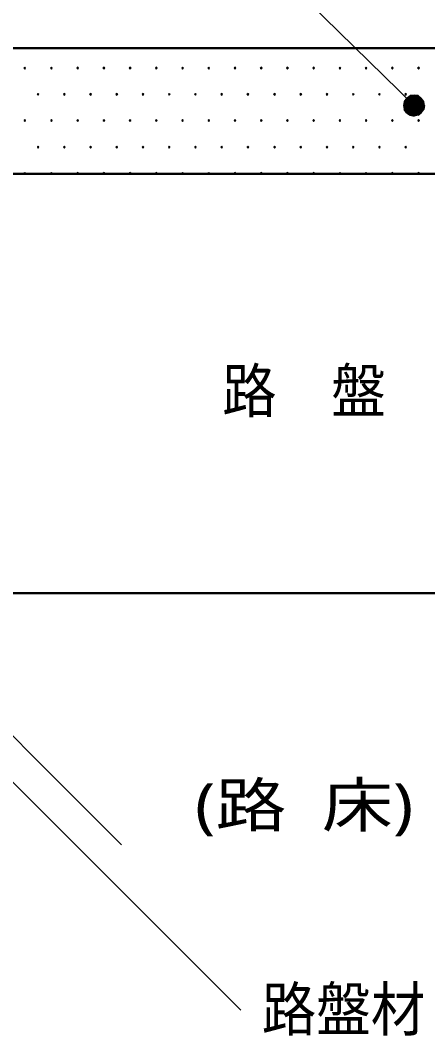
# Model space of a CAD drawing. Header units: millimetres. Extents: x 0 to 420, y 0 to 297.
# Drawn here: x 249.58 to 268.98, y 75.11 to 123.52 of the extents above; entities that cross this region are included whole.
import ezdxf
from ezdxf.enums import TextEntityAlignment as Align

# ---------------------------------------------------------------- set-up
doc = ezdxf.new("R2010")
doc.units = ezdxf.units.MM
doc.styles.add('kst32b', font='NotoSansJP-Variable.ttf')

msp = doc.modelspace()

# ---------------------------------------------------------------- hatches: boundary and pattern name
for points in [[(249.788, 121.285), (249.767, 121.264), (249.746, 121.243), (249.767, 121.221), (249.788, 121.2), (249.809, 121.221), (249.83, 121.243), (249.809, 121.264), (249.788, 121.285)], [(251.058, 121.285), (251.037, 121.264), (251.016, 121.243), (251.037, 121.221), (251.058, 121.2), (251.079, 121.221), (251.1, 121.243), (251.079, 121.264), (251.058, 121.285)], [(252.307, 121.285), (252.286, 121.264), (252.264, 121.243), (252.286, 121.221), (252.307, 121.2), (252.328, 121.221), (252.349, 121.243), (252.328, 121.264), (252.307, 121.285)], [(253.555, 121.285), (253.534, 121.264), (253.513, 121.243), (253.534, 121.221), (253.555, 121.2), (253.577, 121.221), (253.598, 121.243), (253.577, 121.264), (253.555, 121.285)], [(254.804, 121.285), (254.783, 121.264), (254.762, 121.243), (254.783, 121.221), (254.804, 121.2), (254.825, 121.221), (254.847, 121.243), (254.825, 121.264), (254.804, 121.285)], [(256.053, 121.285), (256.032, 121.264), (256.011, 121.243), (256.032, 121.221), (256.053, 121.2), (256.074, 121.221), (256.096, 121.243), (256.074, 121.264), (256.053, 121.285)], [(257.302, 121.285), (257.281, 121.264), (257.26, 121.243), (257.281, 121.221), (257.302, 121.2), (257.323, 121.221), (257.344, 121.243), (257.323, 121.264), (257.302, 121.285)], [(258.551, 121.285), (258.53, 121.264), (258.509, 121.243), (258.53, 121.221), (258.551, 121.2), (258.572, 121.221), (258.593, 121.243), (258.572, 121.264), (258.551, 121.285)], [(259.8, 121.285), (259.779, 121.264), (259.757, 121.243), (259.779, 121.221), (259.8, 121.2), (259.821, 121.221), (259.842, 121.243), (259.821, 121.264), (259.8, 121.285)], [(261.048, 121.285), (261.027, 121.264), (261.006, 121.243), (261.027, 121.221), (261.048, 121.2), (261.07, 121.221), (261.091, 121.243), (261.07, 121.264), (261.048, 121.285)], [(262.297, 121.285), (262.276, 121.264), (262.255, 121.243), (262.276, 121.221), (262.297, 121.2), (262.319, 121.221), (262.34, 121.243), (262.319, 121.264), (262.297, 121.285)], [(263.546, 121.285), (263.525, 121.264), (263.504, 121.243), (263.525, 121.221), (263.546, 121.2), (263.567, 121.221), (263.589, 121.243), (263.567, 121.264), (263.546, 121.285)], [(264.795, 121.285), (264.774, 121.264), (264.753, 121.243), (264.774, 121.221), (264.795, 121.2), (264.816, 121.221), (264.837, 121.243), (264.816, 121.264), (264.795, 121.285)], [(266.044, 121.285), (266.023, 121.264), (266.002, 121.243), (266.023, 121.221), (266.044, 121.2), (266.065, 121.221), (266.086, 121.243), (266.065, 121.264), (266.044, 121.285)], [(267.293, 121.285), (267.271, 121.264), (267.25, 121.243), (267.271, 121.221), (267.293, 121.2), (267.314, 121.221), (267.335, 121.243), (267.314, 121.264), (267.293, 121.285)], [(268.541, 121.285), (268.52, 121.264), (268.499, 121.243), (268.52, 121.221), (268.541, 121.2), (268.563, 121.221), (268.584, 121.243), (268.563, 121.264), (268.541, 121.285)], [(250.423, 120.036), (250.402, 120.015), (250.38, 119.994), (250.402, 119.973), (250.423, 119.951), (250.444, 119.973), (250.465, 119.994), (250.444, 120.015), (250.423, 120.036)], [(251.672, 120.036), (251.65, 120.015), (251.629, 119.994), (251.65, 119.973), (251.672, 119.951), (251.693, 119.973), (251.714, 119.994), (251.693, 120.015), (251.672, 120.036)], [(252.921, 120.036), (252.899, 120.015), (252.878, 119.994), (252.899, 119.973), (252.921, 119.951), (252.942, 119.973), (252.963, 119.994), (252.942, 120.015), (252.921, 120.036)], [(254.169, 120.036), (254.148, 120.015), (254.127, 119.994), (254.148, 119.973), (254.169, 119.951), (254.191, 119.973), (254.212, 119.994), (254.191, 120.015), (254.169, 120.036)], [(255.418, 120.036), (255.397, 120.015), (255.376, 119.994), (255.397, 119.973), (255.418, 119.951), (255.439, 119.973), (255.461, 119.994), (255.439, 120.015), (255.418, 120.036)], [(256.667, 120.036), (256.646, 120.015), (256.625, 119.994), (256.646, 119.973), (256.667, 119.951), (256.688, 119.973), (256.709, 119.994), (256.688, 120.015), (256.667, 120.036)], [(257.916, 120.036), (257.895, 120.015), (257.873, 119.994), (257.895, 119.973), (257.916, 119.951), (257.937, 119.973), (257.958, 119.994), (257.937, 120.015), (257.916, 120.036)], [(259.165, 120.036), (259.144, 120.015), (259.122, 119.994), (259.144, 119.973), (259.165, 119.951), (259.186, 119.973), (259.207, 119.994), (259.186, 120.015), (259.165, 120.036)], [(260.414, 120.036), (260.392, 120.015), (260.371, 119.994), (260.392, 119.973), (260.414, 119.951), (260.435, 119.973), (260.456, 119.994), (260.435, 120.015), (260.414, 120.036)], [(261.684, 120.036), (261.662, 120.015), (261.641, 119.994), (261.662, 119.973), (261.684, 119.951), (261.705, 119.973), (261.726, 119.994), (261.705, 120.015), (261.684, 120.036)], [(262.932, 120.036), (262.911, 120.015), (262.89, 119.994), (262.911, 119.973), (262.932, 119.951), (262.954, 119.973), (262.975, 119.994), (262.954, 120.015), (262.932, 120.036)], [(264.181, 120.036), (264.16, 120.015), (264.139, 119.994), (264.16, 119.973), (264.181, 119.951), (264.202, 119.973), (264.223, 119.994), (264.202, 120.015), (264.181, 120.036)], [(265.43, 120.036), (265.409, 120.015), (265.388, 119.994), (265.409, 119.973), (265.43, 119.951), (265.451, 119.973), (265.472, 119.994), (265.451, 120.015), (265.43, 120.036)], [(266.679, 120.036), (266.658, 120.015), (266.637, 119.994), (266.658, 119.973), (266.679, 119.951), (266.7, 119.973), (266.721, 119.994), (266.7, 120.015), (266.679, 120.036)], [(267.864, 119.655), (267.822, 119.465), (268.33, 119.465), (267.864, 119.655)], [(267.928, 120.036), (267.907, 120.015), (267.885, 119.994), (267.907, 119.973), (267.928, 119.951), (267.949, 119.973), (267.97, 119.994), (267.949, 120.015), (267.928, 120.036)], [(249.788, 118.787), (249.767, 118.766), (249.746, 118.745), (249.767, 118.724), (249.788, 118.703), (249.809, 118.724), (249.83, 118.745), (249.809, 118.766), (249.788, 118.787)], [(251.058, 118.787), (251.037, 118.766), (251.016, 118.745), (251.037, 118.724), (251.058, 118.703), (251.079, 118.724), (251.1, 118.745), (251.079, 118.766), (251.058, 118.787)], [(252.307, 118.787), (252.286, 118.766), (252.264, 118.745), (252.286, 118.724), (252.307, 118.703), (252.328, 118.724), (252.349, 118.745), (252.328, 118.766), (252.307, 118.787)], [(253.555, 118.787), (253.534, 118.766), (253.513, 118.745), (253.534, 118.724), (253.555, 118.703), (253.577, 118.724), (253.598, 118.745), (253.577, 118.766), (253.555, 118.787)], [(254.804, 118.787), (254.783, 118.766), (254.762, 118.745), (254.783, 118.724), (254.804, 118.703), (254.825, 118.724), (254.847, 118.745), (254.825, 118.766), (254.804, 118.787)], [(256.053, 118.787), (256.032, 118.766), (256.011, 118.745), (256.032, 118.724), (256.053, 118.703), (256.074, 118.724), (256.096, 118.745), (256.074, 118.766), (256.053, 118.787)], [(257.302, 118.787), (257.281, 118.766), (257.26, 118.745), (257.281, 118.724), (257.302, 118.703), (257.323, 118.724), (257.344, 118.745), (257.323, 118.766), (257.302, 118.787)], [(258.551, 118.787), (258.53, 118.766), (258.509, 118.745), (258.53, 118.724), (258.551, 118.703), (258.572, 118.724), (258.593, 118.745), (258.572, 118.766), (258.551, 118.787)], [(259.8, 118.787), (259.779, 118.766), (259.757, 118.745), (259.779, 118.724), (259.8, 118.703), (259.821, 118.724), (259.842, 118.745), (259.821, 118.766), (259.8, 118.787)], [(261.048, 118.787), (261.027, 118.766), (261.006, 118.745), (261.027, 118.724), (261.048, 118.703), (261.07, 118.724), (261.091, 118.745), (261.07, 118.766), (261.048, 118.787)], [(262.297, 118.787), (262.276, 118.766), (262.255, 118.745), (262.276, 118.724), (262.297, 118.703), (262.319, 118.724), (262.34, 118.745), (262.319, 118.766), (262.297, 118.787)], [(263.546, 118.787), (263.525, 118.766), (263.504, 118.745), (263.525, 118.724), (263.546, 118.703), (263.567, 118.724), (263.589, 118.745), (263.567, 118.766), (263.546, 118.787)], [(264.795, 118.787), (264.774, 118.766), (264.753, 118.745), (264.774, 118.724), (264.795, 118.703), (264.816, 118.724), (264.837, 118.745), (264.816, 118.766), (264.795, 118.787)], [(266.044, 118.787), (266.023, 118.766), (266.002, 118.745), (266.023, 118.724), (266.044, 118.703), (266.065, 118.724), (266.086, 118.745), (266.065, 118.766), (266.044, 118.787)], [(267.293, 118.787), (267.271, 118.766), (267.25, 118.745), (267.271, 118.724), (267.293, 118.703), (267.314, 118.724), (267.335, 118.745), (267.314, 118.766), (267.293, 118.787)], [(268.541, 118.787), (268.52, 118.766), (268.499, 118.745), (268.52, 118.724), (268.541, 118.703), (268.563, 118.724), (268.584, 118.745), (268.563, 118.766), (268.541, 118.787)], [(250.423, 117.517), (250.402, 117.496), (250.38, 117.475), (250.402, 117.454), (250.423, 117.433), (250.444, 117.454), (250.465, 117.475), (250.444, 117.496), (250.423, 117.517)], [(251.672, 117.517), (251.65, 117.496), (251.629, 117.475), (251.65, 117.454), (251.672, 117.433), (251.693, 117.454), (251.714, 117.475), (251.693, 117.496), (251.672, 117.517)], [(252.921, 117.517), (252.899, 117.496), (252.878, 117.475), (252.899, 117.454), (252.921, 117.433), (252.942, 117.454), (252.963, 117.475), (252.942, 117.496), (252.921, 117.517)], [(254.169, 117.517), (254.148, 117.496), (254.127, 117.475), (254.148, 117.454), (254.169, 117.433), (254.191, 117.454), (254.212, 117.475), (254.191, 117.496), (254.169, 117.517)], [(255.418, 117.517), (255.397, 117.496), (255.376, 117.475), (255.397, 117.454), (255.418, 117.433), (255.439, 117.454), (255.461, 117.475), (255.439, 117.496), (255.418, 117.517)], [(256.667, 117.517), (256.646, 117.496), (256.625, 117.475), (256.646, 117.454), (256.667, 117.433), (256.688, 117.454), (256.709, 117.475), (256.688, 117.496), (256.667, 117.517)], [(257.916, 117.517), (257.895, 117.496), (257.873, 117.475), (257.895, 117.454), (257.916, 117.433), (257.937, 117.454), (257.958, 117.475), (257.937, 117.496), (257.916, 117.517)], [(259.165, 117.517), (259.144, 117.496), (259.122, 117.475), (259.144, 117.454), (259.165, 117.433), (259.186, 117.454), (259.207, 117.475), (259.186, 117.496), (259.165, 117.517)], [(260.414, 117.517), (260.392, 117.496), (260.371, 117.475), (260.392, 117.454), (260.414, 117.433), (260.435, 117.454), (260.456, 117.475), (260.435, 117.496), (260.414, 117.517)], [(261.684, 117.517), (261.662, 117.496), (261.641, 117.475), (261.662, 117.454), (261.684, 117.433), (261.705, 117.454), (261.726, 117.475), (261.705, 117.496), (261.684, 117.517)], [(262.932, 117.517), (262.911, 117.496), (262.89, 117.475), (262.911, 117.454), (262.932, 117.433), (262.954, 117.454), (262.975, 117.475), (262.954, 117.496), (262.932, 117.517)], [(264.181, 117.517), (264.16, 117.496), (264.139, 117.475), (264.16, 117.454), (264.181, 117.433), (264.202, 117.454), (264.223, 117.475), (264.202, 117.496), (264.181, 117.517)], [(265.43, 117.517), (265.409, 117.496), (265.388, 117.475), (265.409, 117.454), (265.43, 117.433), (265.451, 117.454), (265.472, 117.475), (265.451, 117.496), (265.43, 117.517)], [(266.679, 117.517), (266.658, 117.496), (266.637, 117.475), (266.658, 117.454), (266.679, 117.433), (266.7, 117.454), (266.721, 117.475), (266.7, 117.496), (266.679, 117.517)], [(267.928, 117.517), (267.907, 117.496), (267.885, 117.475), (267.907, 117.454), (267.928, 117.433), (267.949, 117.454), (267.97, 117.475), (267.949, 117.496), (267.928, 117.517)], [(249.788, 116.268), (249.767, 116.247), (249.746, 116.226), (249.767, 116.205), (249.788, 116.184), (249.809, 116.205), (249.83, 116.226), (249.809, 116.247), (249.788, 116.268)], [(251.058, 116.268), (251.037, 116.247), (251.016, 116.226), (251.037, 116.205), (251.058, 116.184), (251.079, 116.205), (251.1, 116.226), (251.079, 116.247), (251.058, 116.268)], [(252.307, 116.268), (252.286, 116.247), (252.264, 116.226), (252.286, 116.205), (252.307, 116.184), (252.328, 116.205), (252.349, 116.226), (252.328, 116.247), (252.307, 116.268)], [(253.555, 116.268), (253.534, 116.247), (253.513, 116.226), (253.534, 116.205), (253.555, 116.184), (253.577, 116.205), (253.598, 116.226), (253.577, 116.247), (253.555, 116.268)], [(254.804, 116.268), (254.783, 116.247), (254.762, 116.226), (254.783, 116.205), (254.804, 116.184), (254.825, 116.205), (254.847, 116.226), (254.825, 116.247), (254.804, 116.268)], [(256.053, 116.268), (256.032, 116.247), (256.011, 116.226), (256.032, 116.205), (256.053, 116.184), (256.074, 116.205), (256.096, 116.226), (256.074, 116.247), (256.053, 116.268)], [(257.302, 116.268), (257.281, 116.247), (257.26, 116.226), (257.281, 116.205), (257.302, 116.184), (257.323, 116.205), (257.344, 116.226), (257.323, 116.247), (257.302, 116.268)], [(258.551, 116.268), (258.53, 116.247), (258.509, 116.226), (258.53, 116.205), (258.551, 116.184), (258.572, 116.205), (258.593, 116.226), (258.572, 116.247), (258.551, 116.268)], [(259.8, 116.268), (259.779, 116.247), (259.757, 116.226), (259.779, 116.205), (259.8, 116.184), (259.821, 116.205), (259.842, 116.226), (259.821, 116.247), (259.8, 116.268)], [(261.048, 116.268), (261.027, 116.247), (261.006, 116.226), (261.027, 116.205), (261.048, 116.184), (261.07, 116.205), (261.091, 116.226), (261.07, 116.247), (261.048, 116.268)], [(262.297, 116.268), (262.276, 116.247), (262.255, 116.226), (262.276, 116.205), (262.297, 116.184), (262.319, 116.205), (262.34, 116.226), (262.319, 116.247), (262.297, 116.268)], [(263.546, 116.268), (263.525, 116.247), (263.504, 116.226), (263.525, 116.205), (263.546, 116.184), (263.567, 116.205), (263.589, 116.226), (263.567, 116.247), (263.546, 116.268)], [(264.795, 116.268), (264.774, 116.247), (264.753, 116.226), (264.774, 116.205), (264.795, 116.184), (264.816, 116.205), (264.837, 116.226), (264.816, 116.247), (264.795, 116.268)], [(266.044, 116.268), (266.023, 116.247), (266.002, 116.226), (266.023, 116.205), (266.044, 116.184), (266.065, 116.205), (266.086, 116.226), (266.065, 116.247), (266.044, 116.268)], [(267.293, 116.268), (267.271, 116.247), (267.25, 116.226), (267.271, 116.205), (267.293, 116.184), (267.314, 116.205), (267.335, 116.226), (267.314, 116.247), (267.293, 116.268)], [(268.541, 116.268), (268.52, 116.247), (268.499, 116.226), (268.52, 116.205), (268.541, 116.184), (268.563, 116.205), (268.584, 116.226), (268.563, 116.247), (268.541, 116.268)]]:
    msp.add_hatch(color=7).paths.add_polyline_path(points)
h = msp.add_hatch(color=7)
h.paths.add_polyline_path([(268.33, 119.951), (268.139, 119.93), (268.33, 119.465), (268.33, 119.951)])
h.paths.add_polyline_path([(268.139, 119.93), (268.33, 119.465), (267.97, 119.803), (268.139, 119.93)])
h.paths.add_polyline_path([(268.33, 119.465), (267.97, 119.803), (267.864, 119.655), (268.33, 119.465)])
h = msp.add_hatch(color=7)
h.paths.add_polyline_path([(268.796, 119.655), (268.669, 119.803), (268.33, 119.465), (268.796, 119.655)])
h.paths.add_polyline_path([(268.669, 119.803), (268.33, 119.465), (268.52, 119.93), (268.669, 119.803)])
h.paths.add_polyline_path([(268.33, 119.465), (268.52, 119.93), (268.33, 119.951), (268.33, 119.465)])
h = msp.add_hatch(color=7)
h.paths.add_polyline_path([(268.669, 119.105), (268.796, 119.274), (268.33, 119.465), (268.669, 119.105)])
h.paths.add_polyline_path([(268.796, 119.274), (268.33, 119.465), (268.817, 119.465), (268.796, 119.274)])
h.paths.add_polyline_path([(268.33, 119.465), (268.817, 119.465), (268.796, 119.655), (268.33, 119.465)])
h = msp.add_hatch(color=7)
h.paths.add_polyline_path([(267.822, 119.465), (267.864, 119.274), (268.33, 119.465), (267.822, 119.465)])
h.paths.add_polyline_path([(267.864, 119.274), (268.33, 119.465), (267.97, 119.105), (267.864, 119.274)])
h.paths.add_polyline_path([(268.33, 119.465), (267.97, 119.105), (268.139, 118.999), (268.33, 119.465)])
h = msp.add_hatch(color=7)
h.paths.add_polyline_path([(268.139, 118.999), (268.33, 118.957), (268.33, 119.465), (268.139, 118.999)])
h.paths.add_polyline_path([(268.33, 118.957), (268.33, 119.465), (268.52, 118.999), (268.33, 118.957)])
h.paths.add_polyline_path([(268.33, 119.465), (268.52, 118.999), (268.669, 119.105), (268.33, 119.465)])

# ---------------------------------------------------------------- linework, layer by layer
at = {"lineweight": 13}
for points in [[(268.33, 119.465), (255.461, 132.08)], [(238.802, 97.6), (260.075, 76.327)], [(244.898, 93.705), (254.402, 84.201)]]:
    msp.add_lwpolyline(points, dxfattribs=at)
at = {"lineweight": 30}
for points in [[(227.394, 122.195), (298.408, 122.195)], [(227.394, 116.205), (298.408, 116.205)], [(227.394, 96.202), (298.408, 96.202)]]:
    msp.add_lwpolyline(points, dxfattribs=at)
at = {"lineweight": 0}
for points in [[(249.788, 121.285), (249.767, 121.264), (249.746, 121.243), (249.767, 121.221), (249.788, 121.2), (249.809, 121.221), (249.83, 121.243), (249.809, 121.264)], [(251.058, 121.285), (251.037, 121.264), (251.016, 121.243), (251.037, 121.221), (251.058, 121.2), (251.079, 121.221), (251.1, 121.243), (251.079, 121.264)], [(252.307, 121.285), (252.286, 121.264), (252.264, 121.243), (252.286, 121.221), (252.307, 121.2), (252.328, 121.221), (252.349, 121.243), (252.328, 121.264)], [(253.555, 121.285), (253.534, 121.264), (253.513, 121.243), (253.534, 121.221), (253.555, 121.2), (253.577, 121.221), (253.598, 121.243), (253.577, 121.264)], [(254.804, 121.285), (254.783, 121.264), (254.762, 121.243), (254.783, 121.221), (254.804, 121.2), (254.825, 121.221), (254.847, 121.243), (254.825, 121.264)], [(256.053, 121.285), (256.032, 121.264), (256.011, 121.243), (256.032, 121.221), (256.053, 121.2), (256.074, 121.221), (256.096, 121.243), (256.074, 121.264)], [(257.302, 121.285), (257.281, 121.264), (257.26, 121.243), (257.281, 121.221), (257.302, 121.2), (257.323, 121.221), (257.344, 121.243), (257.323, 121.264)], [(258.551, 121.285), (258.53, 121.264), (258.509, 121.243), (258.53, 121.221), (258.551, 121.2), (258.572, 121.221), (258.593, 121.243), (258.572, 121.264)], [(259.8, 121.285), (259.779, 121.264), (259.757, 121.243), (259.779, 121.221), (259.8, 121.2), (259.821, 121.221), (259.842, 121.243), (259.821, 121.264)], [(261.048, 121.285), (261.027, 121.264), (261.006, 121.243), (261.027, 121.221), (261.048, 121.2), (261.07, 121.221), (261.091, 121.243), (261.07, 121.264)], [(262.297, 121.285), (262.276, 121.264), (262.255, 121.243), (262.276, 121.221), (262.297, 121.2), (262.319, 121.221), (262.34, 121.243), (262.319, 121.264)], [(263.546, 121.285), (263.525, 121.264), (263.504, 121.243), (263.525, 121.221), (263.546, 121.2), (263.567, 121.221), (263.589, 121.243), (263.567, 121.264)], [(264.795, 121.285), (264.774, 121.264), (264.753, 121.243), (264.774, 121.221), (264.795, 121.2), (264.816, 121.221), (264.837, 121.243), (264.816, 121.264)], [(266.044, 121.285), (266.023, 121.264), (266.002, 121.243), (266.023, 121.221), (266.044, 121.2), (266.065, 121.221), (266.086, 121.243), (266.065, 121.264)], [(267.293, 121.285), (267.271, 121.264), (267.25, 121.243), (267.271, 121.221), (267.293, 121.2), (267.314, 121.221), (267.335, 121.243), (267.314, 121.264)], [(268.541, 121.285), (268.52, 121.264), (268.499, 121.243), (268.52, 121.221), (268.541, 121.2), (268.563, 121.221), (268.584, 121.243), (268.563, 121.264)], [(250.423, 120.036), (250.402, 120.015), (250.38, 119.994), (250.402, 119.973), (250.423, 119.951), (250.444, 119.973), (250.465, 119.994), (250.444, 120.015)], [(251.672, 120.036), (251.65, 120.015), (251.629, 119.994), (251.65, 119.973), (251.672, 119.951), (251.693, 119.973), (251.714, 119.994), (251.693, 120.015)], [(252.921, 120.036), (252.899, 120.015), (252.878, 119.994), (252.899, 119.973), (252.921, 119.951), (252.942, 119.973), (252.963, 119.994), (252.942, 120.015)], [(254.169, 120.036), (254.148, 120.015), (254.127, 119.994), (254.148, 119.973), (254.169, 119.951), (254.191, 119.973), (254.212, 119.994), (254.191, 120.015)], [(255.418, 120.036), (255.397, 120.015), (255.376, 119.994), (255.397, 119.973), (255.418, 119.951), (255.439, 119.973), (255.461, 119.994), (255.439, 120.015)], [(256.667, 120.036), (256.646, 120.015), (256.625, 119.994), (256.646, 119.973), (256.667, 119.951), (256.688, 119.973), (256.709, 119.994), (256.688, 120.015)], [(257.916, 120.036), (257.895, 120.015), (257.873, 119.994), (257.895, 119.973), (257.916, 119.951), (257.937, 119.973), (257.958, 119.994), (257.937, 120.015)], [(259.165, 120.036), (259.144, 120.015), (259.122, 119.994), (259.144, 119.973), (259.165, 119.951), (259.186, 119.973), (259.207, 119.994), (259.186, 120.015)], [(260.414, 120.036), (260.392, 120.015), (260.371, 119.994), (260.392, 119.973), (260.414, 119.951), (260.435, 119.973), (260.456, 119.994), (260.435, 120.015)], [(261.684, 120.036), (261.662, 120.015), (261.641, 119.994), (261.662, 119.973), (261.684, 119.951), (261.705, 119.973), (261.726, 119.994), (261.705, 120.015)], [(262.932, 120.036), (262.911, 120.015), (262.89, 119.994), (262.911, 119.973), (262.932, 119.951), (262.954, 119.973), (262.975, 119.994), (262.954, 120.015)], [(264.181, 120.036), (264.16, 120.015), (264.139, 119.994), (264.16, 119.973), (264.181, 119.951), (264.202, 119.973), (264.223, 119.994), (264.202, 120.015)], [(265.43, 120.036), (265.409, 120.015), (265.388, 119.994), (265.409, 119.973), (265.43, 119.951), (265.451, 119.973), (265.472, 119.994), (265.451, 120.015)], [(266.679, 120.036), (266.658, 120.015), (266.637, 119.994), (266.658, 119.973), (266.679, 119.951), (266.7, 119.973), (266.721, 119.994), (266.7, 120.015)], [(267.864, 119.655), (267.822, 119.465), (268.33, 119.465)], [(268.33, 119.465), (267.97, 119.803), (267.864, 119.655)], [(267.928, 120.036), (267.907, 120.015), (267.885, 119.994), (267.907, 119.973), (267.928, 119.951), (267.949, 119.973), (267.97, 119.994), (267.949, 120.015)], [(268.139, 119.93), (268.33, 119.465), (267.97, 119.803)], [(268.33, 119.951), (268.139, 119.93), (268.33, 119.465)], [(268.33, 119.465), (268.52, 119.93), (268.33, 119.951)], [(268.669, 119.803), (268.33, 119.465), (268.52, 119.93)], [(268.796, 119.655), (268.669, 119.803), (268.33, 119.465)], [(268.33, 119.465), (268.817, 119.465), (268.796, 119.655)], [(267.822, 119.465), (267.864, 119.274), (268.33, 119.465)], [(267.864, 119.274), (268.33, 119.465), (267.97, 119.105)], [(268.33, 119.465), (267.97, 119.105), (268.139, 118.999)], [(268.139, 118.999), (268.33, 118.957), (268.33, 119.465)], [(268.33, 118.957), (268.33, 119.465), (268.52, 118.999)], [(268.33, 119.465), (268.52, 118.999), (268.669, 119.105)], [(268.669, 119.105), (268.796, 119.274), (268.33, 119.465)], [(268.796, 119.274), (268.33, 119.465), (268.817, 119.465)], [(249.788, 118.787), (249.767, 118.766), (249.746, 118.745), (249.767, 118.724), (249.788, 118.703), (249.809, 118.724), (249.83, 118.745), (249.809, 118.766)], [(251.058, 118.787), (251.037, 118.766), (251.016, 118.745), (251.037, 118.724), (251.058, 118.703), (251.079, 118.724), (251.1, 118.745), (251.079, 118.766)], [(252.307, 118.787), (252.286, 118.766), (252.264, 118.745), (252.286, 118.724), (252.307, 118.703), (252.328, 118.724), (252.349, 118.745), (252.328, 118.766)], [(253.555, 118.787), (253.534, 118.766), (253.513, 118.745), (253.534, 118.724), (253.555, 118.703), (253.577, 118.724), (253.598, 118.745), (253.577, 118.766)], [(254.804, 118.787), (254.783, 118.766), (254.762, 118.745), (254.783, 118.724), (254.804, 118.703), (254.825, 118.724), (254.847, 118.745), (254.825, 118.766)], [(256.053, 118.787), (256.032, 118.766), (256.011, 118.745), (256.032, 118.724), (256.053, 118.703), (256.074, 118.724), (256.096, 118.745), (256.074, 118.766)], [(257.302, 118.787), (257.281, 118.766), (257.26, 118.745), (257.281, 118.724), (257.302, 118.703), (257.323, 118.724), (257.344, 118.745), (257.323, 118.766)], [(258.551, 118.787), (258.53, 118.766), (258.509, 118.745), (258.53, 118.724), (258.551, 118.703), (258.572, 118.724), (258.593, 118.745), (258.572, 118.766)], [(259.8, 118.787), (259.779, 118.766), (259.757, 118.745), (259.779, 118.724), (259.8, 118.703), (259.821, 118.724), (259.842, 118.745), (259.821, 118.766)], [(261.048, 118.787), (261.027, 118.766), (261.006, 118.745), (261.027, 118.724), (261.048, 118.703), (261.07, 118.724), (261.091, 118.745), (261.07, 118.766)], [(262.297, 118.787), (262.276, 118.766), (262.255, 118.745), (262.276, 118.724), (262.297, 118.703), (262.319, 118.724), (262.34, 118.745), (262.319, 118.766)], [(263.546, 118.787), (263.525, 118.766), (263.504, 118.745), (263.525, 118.724), (263.546, 118.703), (263.567, 118.724), (263.589, 118.745), (263.567, 118.766)], [(264.795, 118.787), (264.774, 118.766), (264.753, 118.745), (264.774, 118.724), (264.795, 118.703), (264.816, 118.724), (264.837, 118.745), (264.816, 118.766)], [(266.044, 118.787), (266.023, 118.766), (266.002, 118.745), (266.023, 118.724), (266.044, 118.703), (266.065, 118.724), (266.086, 118.745), (266.065, 118.766)], [(267.293, 118.787), (267.271, 118.766), (267.25, 118.745), (267.271, 118.724), (267.293, 118.703), (267.314, 118.724), (267.335, 118.745), (267.314, 118.766)], [(268.541, 118.787), (268.52, 118.766), (268.499, 118.745), (268.52, 118.724), (268.541, 118.703), (268.563, 118.724), (268.584, 118.745), (268.563, 118.766)], [(250.423, 117.517), (250.402, 117.496), (250.38, 117.475), (250.402, 117.454), (250.423, 117.433), (250.444, 117.454), (250.465, 117.475), (250.444, 117.496)], [(251.672, 117.517), (251.65, 117.496), (251.629, 117.475), (251.65, 117.454), (251.672, 117.433), (251.693, 117.454), (251.714, 117.475), (251.693, 117.496)], [(252.921, 117.517), (252.899, 117.496), (252.878, 117.475), (252.899, 117.454), (252.921, 117.433), (252.942, 117.454), (252.963, 117.475), (252.942, 117.496)], [(254.169, 117.517), (254.148, 117.496), (254.127, 117.475), (254.148, 117.454), (254.169, 117.433), (254.191, 117.454), (254.212, 117.475), (254.191, 117.496)], [(255.418, 117.517), (255.397, 117.496), (255.376, 117.475), (255.397, 117.454), (255.418, 117.433), (255.439, 117.454), (255.461, 117.475), (255.439, 117.496)], [(256.667, 117.517), (256.646, 117.496), (256.625, 117.475), (256.646, 117.454), (256.667, 117.433), (256.688, 117.454), (256.709, 117.475), (256.688, 117.496)], [(257.916, 117.517), (257.895, 117.496), (257.873, 117.475), (257.895, 117.454), (257.916, 117.433), (257.937, 117.454), (257.958, 117.475), (257.937, 117.496)], [(259.165, 117.517), (259.144, 117.496), (259.122, 117.475), (259.144, 117.454), (259.165, 117.433), (259.186, 117.454), (259.207, 117.475), (259.186, 117.496)], [(260.414, 117.517), (260.392, 117.496), (260.371, 117.475), (260.392, 117.454), (260.414, 117.433), (260.435, 117.454), (260.456, 117.475), (260.435, 117.496)], [(261.684, 117.517), (261.662, 117.496), (261.641, 117.475), (261.662, 117.454), (261.684, 117.433), (261.705, 117.454), (261.726, 117.475), (261.705, 117.496)], [(262.932, 117.517), (262.911, 117.496), (262.89, 117.475), (262.911, 117.454), (262.932, 117.433), (262.954, 117.454), (262.975, 117.475), (262.954, 117.496)], [(264.181, 117.517), (264.16, 117.496), (264.139, 117.475), (264.16, 117.454), (264.181, 117.433), (264.202, 117.454), (264.223, 117.475), (264.202, 117.496)], [(265.43, 117.517), (265.409, 117.496), (265.388, 117.475), (265.409, 117.454), (265.43, 117.433), (265.451, 117.454), (265.472, 117.475), (265.451, 117.496)], [(266.679, 117.517), (266.658, 117.496), (266.637, 117.475), (266.658, 117.454), (266.679, 117.433), (266.7, 117.454), (266.721, 117.475), (266.7, 117.496)], [(267.928, 117.517), (267.907, 117.496), (267.885, 117.475), (267.907, 117.454), (267.928, 117.433), (267.949, 117.454), (267.97, 117.475), (267.949, 117.496)], [(249.788, 116.268), (249.767, 116.247), (249.746, 116.226), (249.767, 116.205), (249.788, 116.184), (249.809, 116.205), (249.83, 116.226), (249.809, 116.247)], [(251.058, 116.268), (251.037, 116.247), (251.016, 116.226), (251.037, 116.205), (251.058, 116.184), (251.079, 116.205), (251.1, 116.226), (251.079, 116.247)], [(252.307, 116.268), (252.286, 116.247), (252.264, 116.226), (252.286, 116.205), (252.307, 116.184), (252.328, 116.205), (252.349, 116.226), (252.328, 116.247)], [(253.555, 116.268), (253.534, 116.247), (253.513, 116.226), (253.534, 116.205), (253.555, 116.184), (253.577, 116.205), (253.598, 116.226), (253.577, 116.247)], [(254.804, 116.268), (254.783, 116.247), (254.762, 116.226), (254.783, 116.205), (254.804, 116.184), (254.825, 116.205), (254.847, 116.226), (254.825, 116.247)], [(256.053, 116.268), (256.032, 116.247), (256.011, 116.226), (256.032, 116.205), (256.053, 116.184), (256.074, 116.205), (256.096, 116.226), (256.074, 116.247)], [(257.302, 116.268), (257.281, 116.247), (257.26, 116.226), (257.281, 116.205), (257.302, 116.184), (257.323, 116.205), (257.344, 116.226), (257.323, 116.247)], [(258.551, 116.268), (258.53, 116.247), (258.509, 116.226), (258.53, 116.205), (258.551, 116.184), (258.572, 116.205), (258.593, 116.226), (258.572, 116.247)], [(259.8, 116.268), (259.779, 116.247), (259.757, 116.226), (259.779, 116.205), (259.8, 116.184), (259.821, 116.205), (259.842, 116.226), (259.821, 116.247)], [(261.048, 116.268), (261.027, 116.247), (261.006, 116.226), (261.027, 116.205), (261.048, 116.184), (261.07, 116.205), (261.091, 116.226), (261.07, 116.247)], [(262.297, 116.268), (262.276, 116.247), (262.255, 116.226), (262.276, 116.205), (262.297, 116.184), (262.319, 116.205), (262.34, 116.226), (262.319, 116.247)], [(263.546, 116.268), (263.525, 116.247), (263.504, 116.226), (263.525, 116.205), (263.546, 116.184), (263.567, 116.205), (263.589, 116.226), (263.567, 116.247)], [(264.795, 116.268), (264.774, 116.247), (264.753, 116.226), (264.774, 116.205), (264.795, 116.184), (264.816, 116.205), (264.837, 116.226), (264.816, 116.247)], [(266.044, 116.268), (266.023, 116.247), (266.002, 116.226), (266.023, 116.205), (266.044, 116.184), (266.065, 116.205), (266.086, 116.226), (266.065, 116.247)], [(267.293, 116.268), (267.271, 116.247), (267.25, 116.226), (267.271, 116.205), (267.293, 116.184), (267.314, 116.205), (267.335, 116.226), (267.314, 116.247)], [(268.541, 116.268), (268.52, 116.247), (268.499, 116.226), (268.52, 116.205), (268.541, 116.184), (268.563, 116.205), (268.584, 116.226), (268.563, 116.247)]]:
    msp.add_lwpolyline(points, close=True, dxfattribs=at)

# ---------------------------------------------------------------- texts
at = {"style": 'kst32b'}
for s, p, p2 in [('路\u3000盤', (259.186, 104.817), (266.983, 104.817)), ('(路  床)', (257.895, 85.069), (268.29, 85.069)), ('路盤材', (261.07, 75.332), (268.866, 75.332))]:
    msp.add_text(s, height=2.0791, dxfattribs=at).set_placement(p, p2, align=Align.FIT)

doc.saveas('drawing.dxf')
